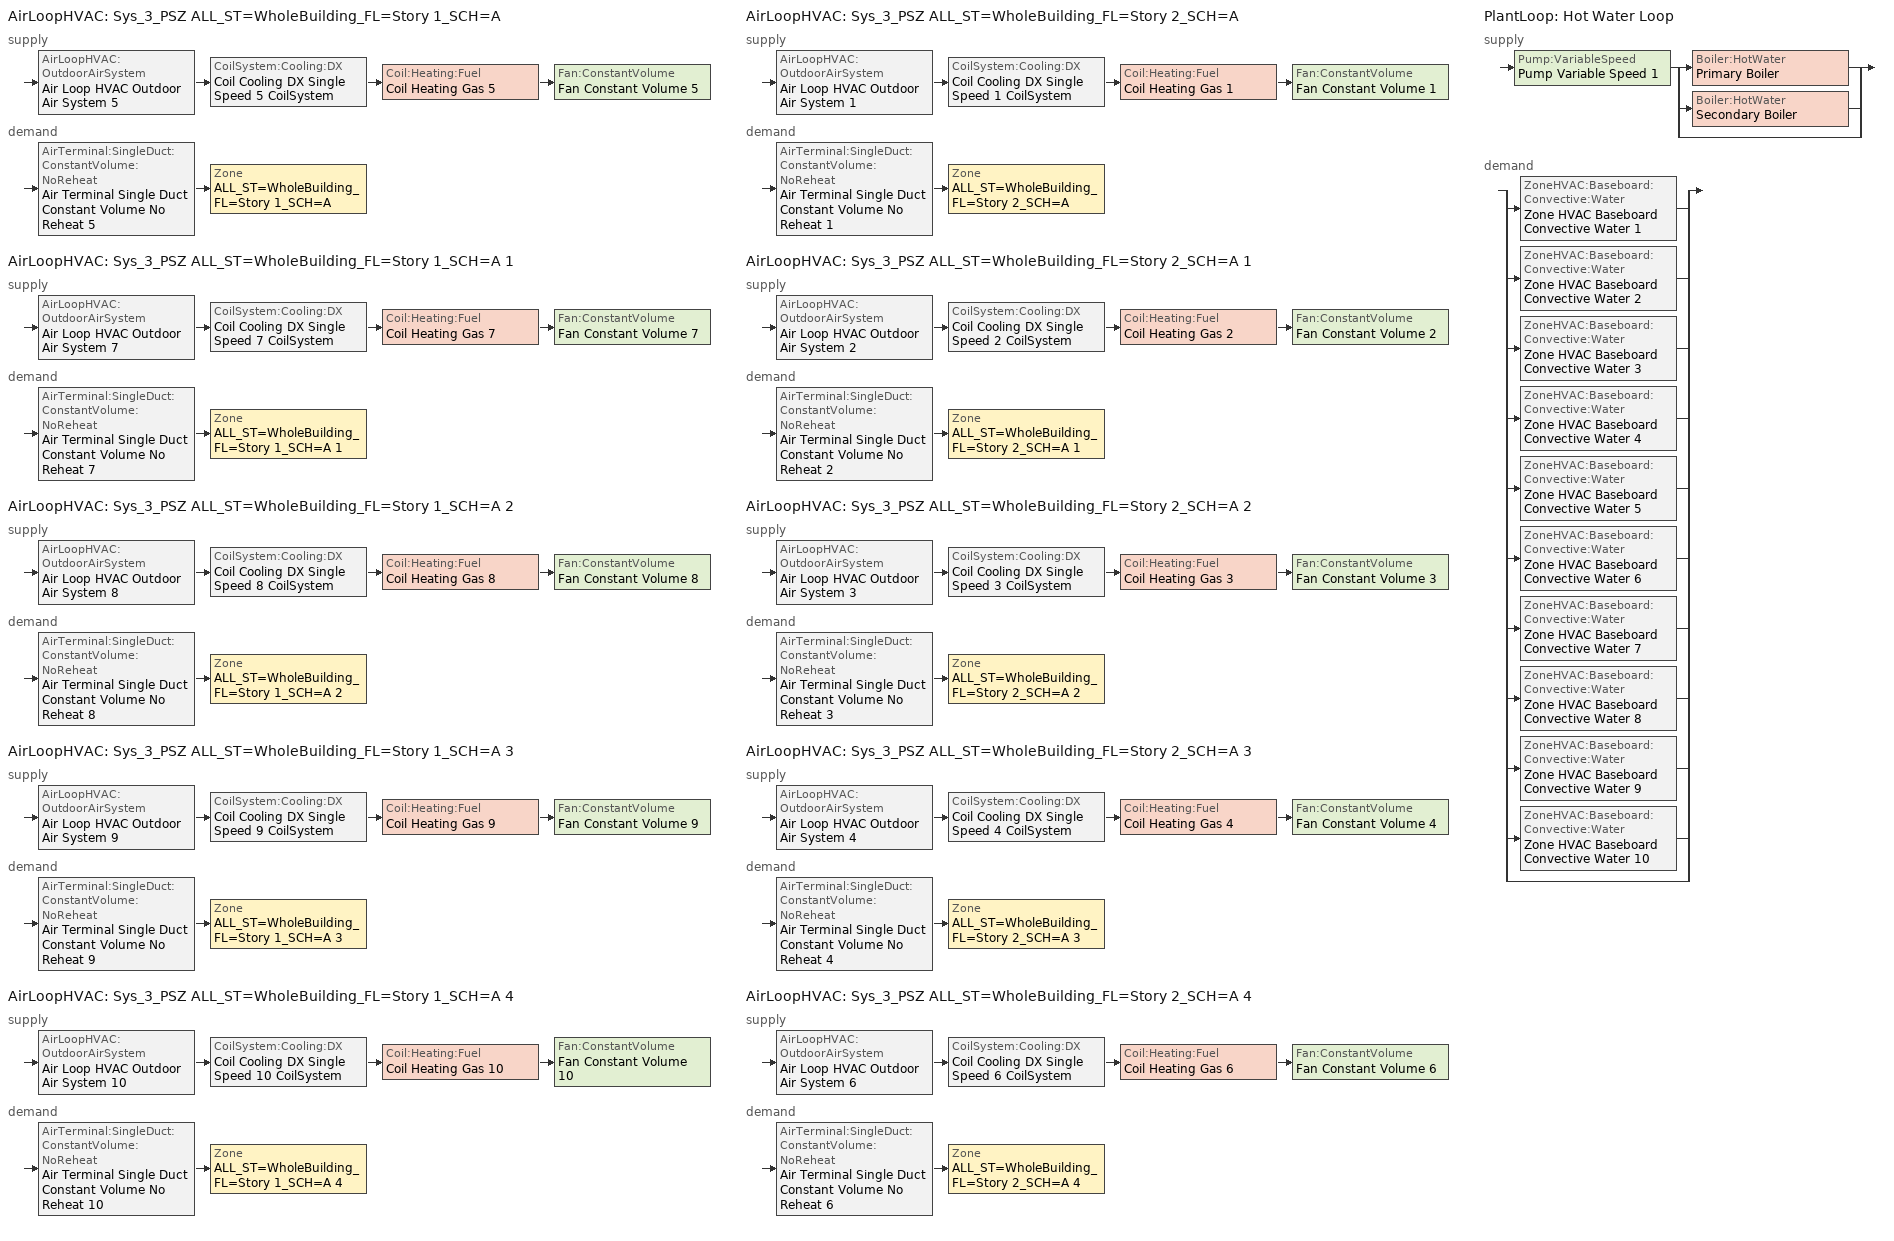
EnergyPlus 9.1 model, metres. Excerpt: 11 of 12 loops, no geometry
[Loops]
AirLoopHVAC 'Sys_3_PSZ ALL_ST=WholeBuilding_FL=Story 1_SCH=A'
 supply: AirLoopHVAC:OutdoorAirSystem 'Air Loop HVAC Outdoor Air System 5' > CoilSystem:Cooling:DX 'Coil Cooling DX Single Speed 5 CoilSystem' > Coil:Heating:Fuel 'Coil Heating Gas 5' > Fan:ConstantVolume 'Fan Constant Volume 5'
 demand: AirTerminal:SingleDuct:ConstantVolume:NoReheat 'Air Terminal Single Duct Constant Volume No Reheat 5' > Zone 'ALL_ST=WholeBuilding_FL=Story 1_SCH=A'
AirLoopHVAC 'Sys_3_PSZ ALL_ST=WholeBuilding_FL=Story 1_SCH=A 1'
 supply: AirLoopHVAC:OutdoorAirSystem 'Air Loop HVAC Outdoor Air System 7' > CoilSystem:Cooling:DX 'Coil Cooling DX Single Speed 7 CoilSystem' > Coil:Heating:Fuel 'Coil Heating Gas 7' > Fan:ConstantVolume 'Fan Constant Volume 7'
 demand: AirTerminal:SingleDuct:ConstantVolume:NoReheat 'Air Terminal Single Duct Constant Volume No Reheat 7' > Zone 'ALL_ST=WholeBuilding_FL=Story 1_SCH=A 1'
AirLoopHVAC 'Sys_3_PSZ ALL_ST=WholeBuilding_FL=Story 1_SCH=A 2'
 supply: AirLoopHVAC:OutdoorAirSystem 'Air Loop HVAC Outdoor Air System 8' > CoilSystem:Cooling:DX 'Coil Cooling DX Single Speed 8 CoilSystem' > Coil:Heating:Fuel 'Coil Heating Gas 8' > Fan:ConstantVolume 'Fan Constant Volume 8'
 demand: AirTerminal:SingleDuct:ConstantVolume:NoReheat 'Air Terminal Single Duct Constant Volume No Reheat 8' > Zone 'ALL_ST=WholeBuilding_FL=Story 1_SCH=A 2'
AirLoopHVAC 'Sys_3_PSZ ALL_ST=WholeBuilding_FL=Story 1_SCH=A 3'
 supply: AirLoopHVAC:OutdoorAirSystem 'Air Loop HVAC Outdoor Air System 9' > CoilSystem:Cooling:DX 'Coil Cooling DX Single Speed 9 CoilSystem' > Coil:Heating:Fuel 'Coil Heating Gas 9' > Fan:ConstantVolume 'Fan Constant Volume 9'
 demand: AirTerminal:SingleDuct:ConstantVolume:NoReheat 'Air Terminal Single Duct Constant Volume No Reheat 9' > Zone 'ALL_ST=WholeBuilding_FL=Story 1_SCH=A 3'
AirLoopHVAC 'Sys_3_PSZ ALL_ST=WholeBuilding_FL=Story 1_SCH=A 4'
 supply: AirLoopHVAC:OutdoorAirSystem 'Air Loop HVAC Outdoor Air System 10' > CoilSystem:Cooling:DX 'Coil Cooling DX Single Speed 10 CoilSystem' > Coil:Heating:Fuel 'Coil Heating Gas 10' > Fan:ConstantVolume 'Fan Constant Volume 10'
 demand: AirTerminal:SingleDuct:ConstantVolume:NoReheat 'Air Terminal Single Duct Constant Volume No Reheat 10' > Zone 'ALL_ST=WholeBuilding_FL=Story 1_SCH=A 4'
AirLoopHVAC 'Sys_3_PSZ ALL_ST=WholeBuilding_FL=Story 2_SCH=A'
 supply: AirLoopHVAC:OutdoorAirSystem 'Air Loop HVAC Outdoor Air System 1' > CoilSystem:Cooling:DX 'Coil Cooling DX Single Speed 1 CoilSystem' > Coil:Heating:Fuel 'Coil Heating Gas 1' > Fan:ConstantVolume 'Fan Constant Volume 1'
 demand: AirTerminal:SingleDuct:ConstantVolume:NoReheat 'Air Terminal Single Duct Constant Volume No Reheat 1' > Zone 'ALL_ST=WholeBuilding_FL=Story 2_SCH=A'
AirLoopHVAC 'Sys_3_PSZ ALL_ST=WholeBuilding_FL=Story 2_SCH=A 1'
 supply: AirLoopHVAC:OutdoorAirSystem 'Air Loop HVAC Outdoor Air System 2' > CoilSystem:Cooling:DX 'Coil Cooling DX Single Speed 2 CoilSystem' > Coil:Heating:Fuel 'Coil Heating Gas 2' > Fan:ConstantVolume 'Fan Constant Volume 2'
 demand: AirTerminal:SingleDuct:ConstantVolume:NoReheat 'Air Terminal Single Duct Constant Volume No Reheat 2' > Zone 'ALL_ST=WholeBuilding_FL=Story 2_SCH=A 1'
AirLoopHVAC 'Sys_3_PSZ ALL_ST=WholeBuilding_FL=Story 2_SCH=A 2'
 supply: AirLoopHVAC:OutdoorAirSystem 'Air Loop HVAC Outdoor Air System 3' > CoilSystem:Cooling:DX 'Coil Cooling DX Single Speed 3 CoilSystem' > Coil:Heating:Fuel 'Coil Heating Gas 3' > Fan:ConstantVolume 'Fan Constant Volume 3'
 demand: AirTerminal:SingleDuct:ConstantVolume:NoReheat 'Air Terminal Single Duct Constant Volume No Reheat 3' > Zone 'ALL_ST=WholeBuilding_FL=Story 2_SCH=A 2'
AirLoopHVAC 'Sys_3_PSZ ALL_ST=WholeBuilding_FL=Story 2_SCH=A 3'
 supply: AirLoopHVAC:OutdoorAirSystem 'Air Loop HVAC Outdoor Air System 4' > CoilSystem:Cooling:DX 'Coil Cooling DX Single Speed 4 CoilSystem' > Coil:Heating:Fuel 'Coil Heating Gas 4' > Fan:ConstantVolume 'Fan Constant Volume 4'
 demand: AirTerminal:SingleDuct:ConstantVolume:NoReheat 'Air Terminal Single Duct Constant Volume No Reheat 4' > Zone 'ALL_ST=WholeBuilding_FL=Story 2_SCH=A 3'
AirLoopHVAC 'Sys_3_PSZ ALL_ST=WholeBuilding_FL=Story 2_SCH=A 4'
 supply: AirLoopHVAC:OutdoorAirSystem 'Air Loop HVAC Outdoor Air System 6' > CoilSystem:Cooling:DX 'Coil Cooling DX Single Speed 6 CoilSystem' > Coil:Heating:Fuel 'Coil Heating Gas 6' > Fan:ConstantVolume 'Fan Constant Volume 6'
 demand: AirTerminal:SingleDuct:ConstantVolume:NoReheat 'Air Terminal Single Duct Constant Volume No Reheat 6' > Zone 'ALL_ST=WholeBuilding_FL=Story 2_SCH=A 4'
PlantLoop 'Hot Water Loop'
 supply: Pump:VariableSpeed 'Pump Variable Speed 1' > split
  | Boiler:HotWater 'Primary Boiler'
  | Boiler:HotWater 'Secondary Boiler'
  | bypass
 demand: split
  | ZoneHVAC:Baseboard:Convective:Water 'Zone HVAC Baseboard Convective Water 1'
  | ZoneHVAC:Baseboard:Convective:Water 'Zone HVAC Baseboard Convective Water 2'
  | ZoneHVAC:Baseboard:Convective:Water 'Zone HVAC Baseboard Convective Water 3'
  | ZoneHVAC:Baseboard:Convective:Water 'Zone HVAC Baseboard Convective Water 4'
  | ZoneHVAC:Baseboard:Convective:Water 'Zone HVAC Baseboard Convective Water 5'
  | ZoneHVAC:Baseboard:Convective:Water 'Zone HVAC Baseboard Convective Water 6'
  | ZoneHVAC:Baseboard:Convective:Water 'Zone HVAC Baseboard Convective Water 7'
  | ZoneHVAC:Baseboard:Convective:Water 'Zone HVAC Baseboard Convective Water 8'
  | ZoneHVAC:Baseboard:Convective:Water 'Zone HVAC Baseboard Convective Water 9'
  | ZoneHVAC:Baseboard:Convective:Water 'Zone HVAC Baseboard Convective Water 10'
  | bypass
[ZoneControl:Thermostat] Control Object Type 1=ThermostatSetpoint:DualSetpoint
Name | Zone or ZoneList | Control Type Schedule | Control Name 1
ALL_ST=WholeBuilding_FL=Story 1_SCH=A Thermostat | ALL_ST=WholeBuilding_FL=Story 1_SCH=A | ALL_ST=WholeBuilding_FL=Story 1_SCH=A Thermostat Schedule | Office WholeBuilding Thermostat 36
ALL_ST=WholeBuilding_FL=Story 1_SCH=A 1 Thermostat | ALL_ST=WholeBuilding_FL=Story 1_SCH=A 1 | ALL_ST=WholeBuilding_FL=Story 1_SCH=A 1 Thermostat Schedule | Office WholeBuilding Thermostat 38
ALL_ST=WholeBuilding_FL=Story 1_SCH=A 2 Thermostat | ALL_ST=WholeBuilding_FL=Story 1_SCH=A 2 | ALL_ST=WholeBuilding_FL=Story 1_SCH=A 2 Thermostat Schedule | Office WholeBuilding Thermostat 39
ALL_ST=WholeBuilding_FL=Story 1_SCH=A 3 Thermostat | ALL_ST=WholeBuilding_FL=Story 1_SCH=A 3 | ALL_ST=WholeBuilding_FL=Story 1_SCH=A 3 Thermostat Schedule | Office WholeBuilding Thermostat 40
ALL_ST=WholeBuilding_FL=Story 1_SCH=A 4 Thermostat | ALL_ST=WholeBuilding_FL=Story 1_SCH=A 4 | ALL_ST=WholeBuilding_FL=Story 1_SCH=A 4 Thermostat Schedule | Office WholeBuilding Thermostat 41
ALL_ST=WholeBuilding_FL=Story 2_SCH=A Thermostat | ALL_ST=WholeBuilding_FL=Story 2_SCH=A | ALL_ST=WholeBuilding_FL=Story 2_SCH=A Thermostat Schedule | Office WholeBuilding Thermostat 32
ALL_ST=WholeBuilding_FL=Story 2_SCH=A 1 Thermostat | ALL_ST=WholeBuilding_FL=Story 2_SCH=A 1 | ALL_ST=WholeBuilding_FL=Story 2_SCH=A 1 Thermostat Schedule | Office WholeBuilding Thermostat 33
ALL_ST=WholeBuilding_FL=Story 2_SCH=A 2 Thermostat | ALL_ST=WholeBuilding_FL=Story 2_SCH=A 2 | ALL_ST=WholeBuilding_FL=Story 2_SCH=A 2 Thermostat Schedule | Office WholeBuilding Thermostat 34
ALL_ST=WholeBuilding_FL=Story 2_SCH=A 3 Thermostat | ALL_ST=WholeBuilding_FL=Story 2_SCH=A 3 | ALL_ST=WholeBuilding_FL=Story 2_SCH=A 3 Thermostat Schedule | Office WholeBuilding Thermostat 35
ALL_ST=WholeBuilding_FL=Story 2_SCH=A 4 Thermostat | ALL_ST=WholeBuilding_FL=Story 2_SCH=A 4 | ALL_ST=WholeBuilding_FL=Story 2_SCH=A 4 Thermostat Schedule | Office WholeBuilding Thermostat 37
[ThermostatSetpoint:DualSetpoint] Heating Setpoint Temperature Schedule=NECB-A-Thermostat Setpoint-Heating; Cooling Setpoint Temperature Schedule=NECB-A-Thermostat Setpoint-Cooling
Office WholeBuilding Thermostat 36; Office WholeBuilding Thermostat 38; Office WholeBuilding Thermostat 39; Office WholeBuilding Thermostat 40; Office WholeBuilding Thermostat 41; Office WholeBuilding Thermostat 32; Office WholeBuilding Thermostat 33; Office WholeBuilding Thermostat 34; Office WholeBuilding Thermostat 35; Office WholeBuilding Thermostat 37
[AirTerminal:SingleDuct:ConstantVolume:NoReheat] Availability Schedule=Always On Discrete; Maximum Air Flow Rate {m3/s}=AutoSize
Air Terminal Single Duct Constant Volume No Reheat 5; Air Terminal Single Duct Constant Volume No Reheat 7; Air Terminal Single Duct Constant Volume No Reheat 8; Air Terminal Single Duct Constant Volume No Reheat 9; Air Terminal Single Duct Constant Volume No Reheat 10; Air Terminal Single Duct Constant Volume No Reheat 1; Air Terminal Single Duct Constant Volume No Reheat 2; Air Terminal Single Duct Constant Volume No Reheat 3; Air Terminal Single Duct Constant Volume No Reheat 4; Air Terminal Single Duct Constant Volume No Reheat 6
[ZoneHVAC:Baseboard:Convective:Water] Availability Schedule=Always On Discrete; Heating Design Capacity Method=HeatingDesignCapacity; Heating Design Capacity {W}=Autosize; Heating Design Capacity Per Floor Area {W/m2}=0; Fraction of Autosized Heating Design Capacity=0.8; U-Factor Times Area Value {W/K}=Autosize; Maximum Water Flow Rate {m3/s}=Autosize; Convergence Tolerance=0.001
Zone HVAC Baseboard Convective Water 5; Zone HVAC Baseboard Convective Water 7; Zone HVAC Baseboard Convective Water 8; Zone HVAC Baseboard Convective Water 9; Zone HVAC Baseboard Convective Water 10; Zone HVAC Baseboard Convective Water 1; Zone HVAC Baseboard Convective Water 2; Zone HVAC Baseboard Convective Water 3; Zone HVAC Baseboard Convective Water 4; Zone HVAC Baseboard Convective Water 6
[Zone equipment]
ALL_ST=WholeBuilding_FL=Story 1_SCH=A: Air Terminal Single Duct Constant Volume No Reheat 5, Zone HVAC Baseboard Convective Water 5
ALL_ST=WholeBuilding_FL=Story 1_SCH=A 1: Air Terminal Single Duct Constant Volume No Reheat 7, Zone HVAC Baseboard Convective Water 7
ALL_ST=WholeBuilding_FL=Story 1_SCH=A 2: Air Terminal Single Duct Constant Volume No Reheat 8, Zone HVAC Baseboard Convective Water 8
ALL_ST=WholeBuilding_FL=Story 1_SCH=A 3: Air Terminal Single Duct Constant Volume No Reheat 9, Zone HVAC Baseboard Convective Water 9
ALL_ST=WholeBuilding_FL=Story 1_SCH=A 4: Air Terminal Single Duct Constant Volume No Reheat 10, Zone HVAC Baseboard Convective Water 10
ALL_ST=WholeBuilding_FL=Story 2_SCH=A: Air Terminal Single Duct Constant Volume No Reheat 1, Zone HVAC Baseboard Convective Water 1
ALL_ST=WholeBuilding_FL=Story 2_SCH=A 1: Air Terminal Single Duct Constant Volume No Reheat 2, Zone HVAC Baseboard Convective Water 2
ALL_ST=WholeBuilding_FL=Story 2_SCH=A 2: Air Terminal Single Duct Constant Volume No Reheat 3, Zone HVAC Baseboard Convective Water 3
ALL_ST=WholeBuilding_FL=Story 2_SCH=A 3: Air Terminal Single Duct Constant Volume No Reheat 4, Zone HVAC Baseboard Convective Water 4
ALL_ST=WholeBuilding_FL=Story 2_SCH=A 4: Air Terminal Single Duct Constant Volume No Reheat 6, Zone HVAC Baseboard Convective Water 6
[Sizing:Zone] Zone Cooling Design Supply Air Temperature Input Method=SupplyAirTemperature; Zone Cooling Design Supply Air Temperature {C}=13; Zone Cooling Design Supply Air Temperature Difference {deltaC}=11.11; Zone Heating Design Supply Air Temperature Input Method=SupplyAirTemperature; Zone Heating Design Supply Air Temperature {C}=43; Zone Heating Design Supply Air Temperature Difference {deltaC}=11.11; Zone Cooling Design Supply Air Humidity Ratio {kgWater/kgDryAir}=0.0085; Zone Heating Design Supply Air Humidity Ratio {kgWater/kgDryAir}=0.008; Design Specification Outdoor Air Object=Office WholeBuilding Ventilation; Zone Heating Sizing Factor=1.3; Zone Cooling Sizing Factor=1.1; Cooling Design Air Flow Method=DesignDay; Cooling Design Air Flow Rate {m3/s}=0; Cooling Minimum Air Flow per Zone Floor Area {m3/s-m2}=0.000762; Cooling Minimum Air Flow {m3/s}=0; Cooling Minimum Air Flow Fraction=0; Heating Design Air Flow Method=DesignDay; Heating Design Air Flow Rate {m3/s}=0; Heating Maximum Air Flow per Zone Floor Area {m3/s-m2}=0.002032; Heating Maximum Air Flow {m3/s}=0.141576; Heating Maximum Air Flow Fraction=0.3; Account for Dedicated Outdoor Air System=No
Name | Design Specification Zone Air Distribution Object
ALL_ST=WholeBuilding_FL=Story 1_SCH=A | ALL_ST=WholeBuilding_FL=Story 1_SCH=A Design Spec Zone Air Dist
ALL_ST=WholeBuilding_FL=Story 1_SCH=A 1 | ALL_ST=WholeBuilding_FL=Story 1_SCH=A 1 Design Spec Zone Air Dist
ALL_ST=WholeBuilding_FL=Story 1_SCH=A 2 | ALL_ST=WholeBuilding_FL=Story 1_SCH=A 2 Design Spec Zone Air Dist
ALL_ST=WholeBuilding_FL=Story 1_SCH=A 3 | ALL_ST=WholeBuilding_FL=Story 1_SCH=A 3 Design Spec Zone Air Dist
ALL_ST=WholeBuilding_FL=Story 1_SCH=A 4 | ALL_ST=WholeBuilding_FL=Story 1_SCH=A 4 Design Spec Zone Air Dist
ALL_ST=WholeBuilding_FL=Story 2_SCH=A | ALL_ST=WholeBuilding_FL=Story 2_SCH=A Design Spec Zone Air Dist
ALL_ST=WholeBuilding_FL=Story 2_SCH=A 1 | ALL_ST=WholeBuilding_FL=Story 2_SCH=A 1 Design Spec Zone Air Dist
ALL_ST=WholeBuilding_FL=Story 2_SCH=A 2 | ALL_ST=WholeBuilding_FL=Story 2_SCH=A 2 Design Spec Zone Air Dist
ALL_ST=WholeBuilding_FL=Story 2_SCH=A 3 | ALL_ST=WholeBuilding_FL=Story 2_SCH=A 3 Design Spec Zone Air Dist
ALL_ST=WholeBuilding_FL=Story 2_SCH=A 4 | ALL_ST=WholeBuilding_FL=Story 2_SCH=A 4 Design Spec Zone Air Dist
[DesignSpecification:ZoneAirDistribution] Zone Air Distribution Effectiveness in Cooling Mode=1; Zone Air Distribution Effectiveness in Heating Mode=1
ALL_ST=WholeBuilding_FL=Story 1_SCH=A Design Spec Zone Air Dist; ALL_ST=WholeBuilding_FL=Story 1_SCH=A 1 Design Spec Zone Air Dist; ALL_ST=WholeBuilding_FL=Story 1_SCH=A 2 Design Spec Zone Air Dist; ALL_ST=WholeBuilding_FL=Story 1_SCH=A 3 Design Spec Zone Air Dist; ALL_ST=WholeBuilding_FL=Story 1_SCH=A 4 Design Spec Zone Air Dist; ALL_ST=WholeBuilding_FL=Story 2_SCH=A Design Spec Zone Air Dist; ALL_ST=WholeBuilding_FL=Story 2_SCH=A 1 Design Spec Zone Air Dist; ALL_ST=WholeBuilding_FL=Story 2_SCH=A 2 Design Spec Zone Air Dist; ALL_ST=WholeBuilding_FL=Story 2_SCH=A 3 Design Spec Zone Air Dist; ALL_ST=WholeBuilding_FL=Story 2_SCH=A 4 Design Spec Zone Air Dist
[Controller:MechanicalVentilation] Availability Schedule=Always On Discrete; Demand Controlled Ventilation=No; System Outdoor Air Method=ZoneSum; Design Specification Outdoor Air Object Name 1=Office WholeBuilding Ventilation
Name | Zone Name 1 | Design Specification Zone Air Distribution Object Name 1
Controller Mechanical Ventilation 5 | ALL_ST=WholeBuilding_FL=Story 1_SCH=A | ALL_ST=WholeBuilding_FL=Story 1_SCH=A Design Spec Zone Air Dist
Controller Mechanical Ventilation 7 | ALL_ST=WholeBuilding_FL=Story 1_SCH=A 1 | ALL_ST=WholeBuilding_FL=Story 1_SCH=A 1 Design Spec Zone Air Dist
Controller Mechanical Ventilation 8 | ALL_ST=WholeBuilding_FL=Story 1_SCH=A 2 | ALL_ST=WholeBuilding_FL=Story 1_SCH=A 2 Design Spec Zone Air Dist
Controller Mechanical Ventilation 9 | ALL_ST=WholeBuilding_FL=Story 1_SCH=A 3 | ALL_ST=WholeBuilding_FL=Story 1_SCH=A 3 Design Spec Zone Air Dist
Controller Mechanical Ventilation 10 | ALL_ST=WholeBuilding_FL=Story 1_SCH=A 4 | ALL_ST=WholeBuilding_FL=Story 1_SCH=A 4 Design Spec Zone Air Dist
Controller Mechanical Ventilation 1 | ALL_ST=WholeBuilding_FL=Story 2_SCH=A | ALL_ST=WholeBuilding_FL=Story 2_SCH=A Design Spec Zone Air Dist
Controller Mechanical Ventilation 2 | ALL_ST=WholeBuilding_FL=Story 2_SCH=A 1 | ALL_ST=WholeBuilding_FL=Story 2_SCH=A 1 Design Spec Zone Air Dist
Controller Mechanical Ventilation 3 | ALL_ST=WholeBuilding_FL=Story 2_SCH=A 2 | ALL_ST=WholeBuilding_FL=Story 2_SCH=A 2 Design Spec Zone Air Dist
Controller Mechanical Ventilation 4 | ALL_ST=WholeBuilding_FL=Story 2_SCH=A 3 | ALL_ST=WholeBuilding_FL=Story 2_SCH=A 3 Design Spec Zone Air Dist
Controller Mechanical Ventilation 6 | ALL_ST=WholeBuilding_FL=Story 2_SCH=A 4 | ALL_ST=WholeBuilding_FL=Story 2_SCH=A 4 Design Spec Zone Air Dist
[DesignSpecification:OutdoorAir]
Office WholeBuilding Ventilation: Outdoor Air Method=Sum; Outdoor Air Flow per Person {m3/s-person}=0; Outdoor Air Flow per Zone Floor Area {m3/s-m2}=0.00040132; Outdoor Air Flow per Zone {m3/s}=0; Outdoor Air Flow Air Changes per Hour {1/hr}=0
[AirLoopHVAC] Design Supply Air Flow Rate {m3/s}=AutoSize
Sys_3_PSZ ALL_ST=WholeBuilding_FL=Story 1_SCH=A; Sys_3_PSZ ALL_ST=WholeBuilding_FL=Story 1_SCH=A 1; Sys_3_PSZ ALL_ST=WholeBuilding_FL=Story 1_SCH=A 2; Sys_3_PSZ ALL_ST=WholeBuilding_FL=Story 1_SCH=A 3; Sys_3_PSZ ALL_ST=WholeBuilding_FL=Story 1_SCH=A 4; Sys_3_PSZ ALL_ST=WholeBuilding_FL=Story 2_SCH=A; Sys_3_PSZ ALL_ST=WholeBuilding_FL=Story 2_SCH=A 1; Sys_3_PSZ ALL_ST=WholeBuilding_FL=Story 2_SCH=A 2; Sys_3_PSZ ALL_ST=WholeBuilding_FL=Story 2_SCH=A 3; Sys_3_PSZ ALL_ST=WholeBuilding_FL=Story 2_SCH=A 4
[Sizing:System] Type of Load to Size On=Sensible; Design Outdoor Air Flow Rate {m3/s}=Autosize; Central Heating Maximum System Air Flow Ratio=1; Preheat Design Temperature {C}=7; Preheat Design Humidity Ratio {kgWater/kgDryAir}=0.008; Precool Design Temperature {C}=13; Precool Design Humidity Ratio {kgWater/kgDryAir}=0.008; Central Cooling Design Supply Air Temperature {C}=13; Central Heating Design Supply Air Temperature {C}=43; Type of Zone Sum to Use=NonCoincident; 100% Outdoor Air in Cooling=No; 100% Outdoor Air in Heating=No; Central Cooling Design Supply Air Humidity Ratio {kgWater/kgDryAir}=0.0085; Central Heating Design Supply Air Humidity Ratio {kgWater/kgDryAir}=0.008; Cooling Supply Air Flow Rate Method=DesignDay; Cooling Supply Air Flow Rate {m3/s}=0; Cooling Supply Air Flow Rate Per Floor Area {m3/s-m2}=0.00996765; Cooling Fraction of Autosized Cooling Supply Air Flow Rate=1; Cooling Supply Air Flow Rate Per Unit Cooling Capacity {m3/s-W}=3.94755e-05; Heating Supply Air Flow Rate Method=DesignDay; Heating Supply Air Flow Rate {m3/s}=0; Heating Supply Air Flow Rate Per Floor Area {m3/s-m2}=0.00996765; Heating Fraction of Autosized Heating Supply Air Flow Rate=1; Heating Fraction of Autosized Cooling Supply Air Flow Rate=1; Heating Supply Air Flow Rate Per Unit Heating Capacity {m3/s-W}=3.15882e-05; System Outdoor Air Method=ZoneSum; Zone Maximum Outdoor Air Fraction=1; Cooling Design Capacity Method=CoolingDesignCapacity; Cooling Design Capacity {W}=Autosize; Cooling Design Capacity Per Floor Area {W/m2}=234.7; Fraction of Autosized Cooling Design Capacity=1; Heating Design Capacity Method=HeatingDesignCapacity; Heating Design Capacity {W}=Autosize; Heating Design Capacity Per Floor Area {W/m2}=157; Fraction of Autosized Heating Design Capacity=1; Central Cooling Capacity Control Method=OnOff
Sys_3_PSZ ALL_ST=WholeBuilding_FL=Story 1_SCH=A; Sys_3_PSZ ALL_ST=WholeBuilding_FL=Story 1_SCH=A 1; Sys_3_PSZ ALL_ST=WholeBuilding_FL=Story 1_SCH=A 2; Sys_3_PSZ ALL_ST=WholeBuilding_FL=Story 1_SCH=A 3; Sys_3_PSZ ALL_ST=WholeBuilding_FL=Story 1_SCH=A 4; Sys_3_PSZ ALL_ST=WholeBuilding_FL=Story 2_SCH=A; Sys_3_PSZ ALL_ST=WholeBuilding_FL=Story 2_SCH=A 1; Sys_3_PSZ ALL_ST=WholeBuilding_FL=Story 2_SCH=A 2; Sys_3_PSZ ALL_ST=WholeBuilding_FL=Story 2_SCH=A 3; Sys_3_PSZ ALL_ST=WholeBuilding_FL=Story 2_SCH=A 4
[Controller:OutdoorAir] Minimum Outdoor Air Flow Rate {m3/s}=Autosize; Maximum Outdoor Air Flow Rate {m3/s}=Autosize; Economizer Control Type=NoEconomizer; Economizer Control Action Type=ModulateFlow; Economizer Maximum Limit Dry-Bulb Temperature {C}=28; Economizer Maximum Limit Enthalpy {J/kg}=64000; Economizer Minimum Limit Dry-Bulb Temperature {C}=-100; Lockout Type=NoLockout; Minimum Limit Type=FixedMinimum; High Humidity Control=No; Control High Indoor Humidity Based on Outdoor Humidity Ratio=Yes; Heat Recovery Bypass Control Type=BypassWhenWithinEconomizerLimits
Name | Mechanical Ventilation Controller
Controller Outdoor Air 5 | Controller Mechanical Ventilation 5
Controller Outdoor Air 7 | Controller Mechanical Ventilation 7
Controller Outdoor Air 8 | Controller Mechanical Ventilation 8
Controller Outdoor Air 9 | Controller Mechanical Ventilation 9
Controller Outdoor Air 10 | Controller Mechanical Ventilation 10
Controller Outdoor Air 1 | Controller Mechanical Ventilation 1
Controller Outdoor Air 2 | Controller Mechanical Ventilation 2
Controller Outdoor Air 3 | Controller Mechanical Ventilation 3
Controller Outdoor Air 4 | Controller Mechanical Ventilation 4
Controller Outdoor Air 6 | Controller Mechanical Ventilation 6
[SetpointManager:MixedAir] Control Variable=Temperature
Node 88 OS Default SPM; Node 87 OS Default SPM; Node 86 OS Default SPM; Node 116 OS Default SPM; Node 115 OS Default SPM; Node 114 OS Default SPM; Node 130 OS Default SPM; Node 129 OS Default SPM; Node 128 OS Default SPM; Node 144 OS Default SPM; Node 143 OS Default SPM; Node 142 OS Default SPM; Node 158 OS Default SPM; Node 157 OS Default SPM; Node 156 OS Default SPM; Node 33 OS Default SPM; Node 32 OS Default SPM; Node 31 OS Default SPM; Node 46 OS Default SPM; Node 45 OS Default SPM; Node 44 OS Default SPM; Node 60 OS Default SPM; Node 59 OS Default SPM; Node 58 OS Default SPM; Node 74 OS Default SPM; Node 73 OS Default SPM; Node 72 OS Default SPM; Node 102 OS Default SPM; Node 101 OS Default SPM; Node 100 OS Default SPM
[CoilSystem:Cooling:DX] Availability Schedule=Always On Discrete
Name | Cooling Coil
Coil Cooling DX Single Speed 5 CoilSystem | Coil Cooling DX Single Speed 5
Coil Cooling DX Single Speed 7 CoilSystem | Coil Cooling DX Single Speed 7
Coil Cooling DX Single Speed 8 CoilSystem | Coil Cooling DX Single Speed 8
Coil Cooling DX Single Speed 9 CoilSystem | Coil Cooling DX Single Speed 9
Coil Cooling DX Single Speed 10 CoilSystem | Coil Cooling DX Single Speed 10
Coil Cooling DX Single Speed 1 CoilSystem | Coil Cooling DX Single Speed 1
Coil Cooling DX Single Speed 2 CoilSystem | Coil Cooling DX Single Speed 2
Coil Cooling DX Single Speed 3 CoilSystem | Coil Cooling DX Single Speed 3
Coil Cooling DX Single Speed 4 CoilSystem | Coil Cooling DX Single Speed 4
Coil Cooling DX Single Speed 6 CoilSystem | Coil Cooling DX Single Speed 6
[Coil:Cooling:DX:SingleSpeed] Availability Schedule=Always On Discrete; Gross Rated Total Cooling Capacity {W}=Autosize; Gross Rated Sensible Heat Ratio=Autosize; Gross Rated Cooling COP {W/W}=3; Rated Air Flow Rate {m3/s}=Autosize; Rated Evaporator Fan Power Per Volume Flow Rate {W/(m3/s)}=773.3; Condenser Type=AirCooled; Evaporative Condenser Effectiveness=0; Evaporative Condenser Air Flow Rate {m3/s}=Autosize; Evaporative Condenser Pump Rated Power Consumption {W}=Autosize; Crankcase Heater Capacity {W}=0; Maximum Outdoor Dry-Bulb Temperature for Crankcase Heater Operation {C}=0; Basin Heater Capacity {W/K}=0; Basin Heater Setpoint Temperature {C}=10
Name | Total Cooling Capacity Function of Temperature Curve | Total Cooling Capacity Function of Flow Fraction Curve | Energy Input Ratio Function of Temperature Curve | Energy Input Ratio Function of Flow Fraction Curve | Part Load Fraction Correlation Curve
Coil Cooling DX Single Speed 5 | Curve Biquadratic 9 | Curve Quadratic 13 | Curve Biquadratic 10 | Curve Quadratic 14 | Curve Quadratic 15
Coil Cooling DX Single Speed 7 | Curve Biquadratic 13 | Curve Quadratic 19 | Curve Biquadratic 14 | Curve Quadratic 20 | Curve Quadratic 21
Coil Cooling DX Single Speed 8 | Curve Biquadratic 15 | Curve Quadratic 22 | Curve Biquadratic 16 | Curve Quadratic 23 | Curve Quadratic 24
Coil Cooling DX Single Speed 9 | Curve Biquadratic 17 | Curve Quadratic 25 | Curve Biquadratic 18 | Curve Quadratic 26 | Curve Quadratic 27
Coil Cooling DX Single Speed 10 | Curve Biquadratic 19 | Curve Quadratic 28 | Curve Biquadratic 20 | Curve Quadratic 29 | Curve Quadratic 30
Coil Cooling DX Single Speed 1 | Curve Biquadratic 1 | Curve Quadratic 1 | Curve Biquadratic 2 | Curve Quadratic 2 | Curve Quadratic 3
Coil Cooling DX Single Speed 2 | Curve Biquadratic 3 | Curve Quadratic 4 | Curve Biquadratic 4 | Curve Quadratic 5 | Curve Quadratic 6
Coil Cooling DX Single Speed 3 | Curve Biquadratic 5 | Curve Quadratic 7 | Curve Biquadratic 6 | Curve Quadratic 8 | Curve Quadratic 9
Coil Cooling DX Single Speed 4 | Curve Biquadratic 7 | Curve Quadratic 10 | Curve Biquadratic 8 | Curve Quadratic 11 | Curve Quadratic 12
Coil Cooling DX Single Speed 6 | Curve Biquadratic 11 | Curve Quadratic 16 | Curve Biquadratic 12 | Curve Quadratic 17 | Curve Quadratic 18
[Coil:Heating:Fuel] Availability Schedule=Always On Discrete; Fuel Type=NaturalGas; Burner Efficiency=0.8; Nominal Capacity {W}=AutoSize; Parasitic Electric Load {W}=0; Parasitic Fuel Load {W}=0
Coil Heating Gas 5; Coil Heating Gas 7; Coil Heating Gas 8; Coil Heating Gas 9; Coil Heating Gas 10; Coil Heating Gas 1; Coil Heating Gas 2; Coil Heating Gas 3; Coil Heating Gas 4; Coil Heating Gas 6
[Fan:ConstantVolume] Availability Schedule=Always On Discrete; Fan Total Efficiency=0.7; Pressure Rise {Pa}=250; Maximum Flow Rate {m3/s}=AutoSize; Motor Efficiency=0.9; Motor In Airstream Fraction=1
Fan Constant Volume 5; Fan Constant Volume 7; Fan Constant Volume 8; Fan Constant Volume 9; Fan Constant Volume 10; Fan Constant Volume 1; Fan Constant Volume 2; Fan Constant Volume 3; Fan Constant Volume 4; Fan Constant Volume 6
[SetpointManager:SingleZone:Reheat] Control Variable=Temperature; Minimum Supply Air Temperature {C}=13; Maximum Supply Air Temperature {C}=43
Name | Control Zone
Setpoint Manager Single Zone Reheat 5 | ALL_ST=WholeBuilding_FL=Story 1_SCH=A
Setpoint Manager Single Zone Reheat 7 | ALL_ST=WholeBuilding_FL=Story 1_SCH=A 1
Setpoint Manager Single Zone Reheat 8 | ALL_ST=WholeBuilding_FL=Story 1_SCH=A 2
Setpoint Manager Single Zone Reheat 9 | ALL_ST=WholeBuilding_FL=Story 1_SCH=A 3
Setpoint Manager Single Zone Reheat 10 | ALL_ST=WholeBuilding_FL=Story 1_SCH=A 4
Setpoint Manager Single Zone Reheat 1 | ALL_ST=WholeBuilding_FL=Story 2_SCH=A
Setpoint Manager Single Zone Reheat 2 | ALL_ST=WholeBuilding_FL=Story 2_SCH=A 1
Setpoint Manager Single Zone Reheat 3 | ALL_ST=WholeBuilding_FL=Story 2_SCH=A 2
Setpoint Manager Single Zone Reheat 4 | ALL_ST=WholeBuilding_FL=Story 2_SCH=A 3
Setpoint Manager Single Zone Reheat 6 | ALL_ST=WholeBuilding_FL=Story 2_SCH=A 4
[PlantLoop]
Hot Water Loop: Fluid Type=Water; Plant Equipment Operation Scheme=Hot Water Loop Operation Schemes; Maximum Loop Temperature {C}=100; Minimum Loop Temperature {C}=0; Maximum Loop Flow Rate {m3/s}=Autosize; Minimum Loop Flow Rate {m3/s}=0; Plant Loop Volume {m3}=Autocalculate; Load Distribution Scheme=Optimal; Plant Loop Demand Calculation Scheme=SingleSetpoint
[Sizing:Plant]
Hot Water Loop: Loop Type=Heating; Design Loop Exit Temperature {C}=82; Loop Design Temperature Difference {deltaC}=16; Sizing Option=NonCoincident; Zone Timesteps in Averaging Window=1; Coincident Sizing Factor Mode=None
[Pump:VariableSpeed]
Pump Variable Speed 1: Design Maximum Flow Rate {m3/s}=Autosize; Design Pump Head {Pa}=179352; Design Power Consumption {W}=Autosize; Motor Efficiency=0.9; Fraction of Motor Inefficiencies to Fluid Stream=0; Coefficient 1 of the Part Load Performance Curve=0; Coefficient 2 of the Part Load Performance Curve=1; Coefficient 3 of the Part Load Performance Curve=0; Coefficient 4 of the Part Load Performance Curve=0; Design Minimum Flow Rate {m3/s}=0; Pump Control Type=Intermittent; Skin Loss Radiative Fraction=0.5; Design Power Sizing Method=PowerPerFlowPerPressure; Design Electric Power per Unit Flow Rate {W/(m3/s)}=348701.1; Design Shaft Power per Unit Flow Rate per Unit Head=1.28205; Design Minimum Flow Rate Fraction=0
[Boiler:HotWater] Fuel Type=NaturalGas; Nominal Capacity {W}=Autosize; Nominal Thermal Efficiency=0.8; Design Water Flow Rate {m3/s}=Autosize; Minimum Part Load Ratio=0; Maximum Part Load Ratio=1; Optimum Part Load Ratio=1; Water Outlet Upper Temperature Limit {C}=99; Boiler Flow Mode=ConstantFlow; Parasitic Electric Load {W}=0; Sizing Factor=1
Primary Boiler; Secondary Boiler
[SetpointManager:OutdoorAirReset]
Setpoint Manager Outdoor Air Reset 1: Control Variable=Temperature; Setpoint at Outdoor Low Temperature {C}=82; Outdoor Low Temperature {C}=-16; Setpoint at Outdoor High Temperature {C}=60; Outdoor High Temperature {C}=0
[PlantEquipmentOperationSchemes]
Hot Water Loop Operation Schemes: Control Scheme Object Type 1=PlantEquipmentOperation:HeatingLoad; Control Scheme Name 1=Hot Water Loop Heating Operation Scheme; Control Scheme Schedule Name 1=Always On Discrete
[PlantEquipmentOperation:HeatingLoad]
Hot Water Loop Heating Operation Scheme: Load Range Lower Limit 1 {W}=0; Load Range Upper Limit 1 {W}=1000000000; Range Equipment List Name 1=Hot Water Loop Heating Equipment List
[PlantEquipmentList]
Hot Water Loop Heating Equipment List: Boiler:HotWater, Primary Boiler, Boiler:HotWater, Secondary Boiler
[Schedule:Compact]
ALL_ST=WholeBuilding_FL=Story 1_SCH=A Thermostat Schedule; ALL_ST=WholeBuilding_FL=Story 1_SCH=A 1 Thermostat Schedule; ALL_ST=WholeBuilding_FL=Story 1_SCH=A 2 Thermostat Schedule; ALL_ST=WholeBuilding_FL=Story 1_SCH=A 3 Thermostat Schedule; ALL_ST=WholeBuilding_FL=Story 1_SCH=A 4 Thermostat Schedule; ALL_ST=WholeBuilding_FL=Story 2_SCH=A Thermostat Schedule; ALL_ST=WholeBuilding_FL=Story 2_SCH=A 1 Thermostat Schedule; ALL_ST=WholeBuilding_FL=Story 2_SCH=A 2 Thermostat Schedule; ALL_ST=WholeBuilding_FL=Story 2_SCH=A 3 Thermostat Schedule; ALL_ST=WholeBuilding_FL=Story 2_SCH=A 4 Thermostat Schedule: Through: 12/31, For: AllDays, Until: 24:00, 4
[Schedule:Day:Interval]
NECB-A-Thermostat Setpoint-Heating Sun|Hol Day; NECB-A-Thermostat Setpoint-Heating Sat Day: No, 24:00, 18
NECB-A-Thermostat Setpoint-Heating Default|Wkdy Day; NECB-A-Thermostat Setpoint-Heating Default: No, 06:00, 18, 07:00, 20, 21:00, 22, 24:00, 18
NECB-A-Thermostat Setpoint-Cooling Sun|Hol Day; NECB-A-Thermostat Setpoint-Cooling Sat Day: No, 24:00, 35
NECB-A-Thermostat Setpoint-Cooling Default|Wkdy Day; NECB-A-Thermostat Setpoint-Cooling Default: No, 06:00, 35, 21:00, 24, 24:00, 35
[Schedule:Week:Daily]
NECB-A-Thermostat Setpoint-Heating Week Rule - Jan1-Dec31: NECB-A-Thermostat Setpoint-Heating Sun|Hol Day, NECB-A-Thermostat Setpoint-Heating Default|Wkdy Day, NECB-A-Thermostat Setpoint-Heating Default|Wkdy Day, NECB-A-Thermostat Setpoint-Heating Default|Wkdy Day, NECB-A-Thermostat Setpoint-Heating Default|Wkdy Day, NECB-A-Thermostat Setpoint-Heating Default|Wkdy Day, NECB-A-Thermostat Setpoint-Heating Sat Day, NECB-A-Thermostat Setpoint-Heating Default, NECB-A-Thermostat Setpoint-Heating Default, NECB-A-Thermostat Setpoint-Heating Default, NECB-A-Thermostat Setpoint-Heating Default, NECB-A-Thermostat Setpoint-Heating Default
NECB-A-Thermostat Setpoint-Cooling Week Rule - Jan1-Dec31: NECB-A-Thermostat Setpoint-Cooling Sun|Hol Day, NECB-A-Thermostat Setpoint-Cooling Default|Wkdy Day, NECB-A-Thermostat Setpoint-Cooling Default|Wkdy Day, NECB-A-Thermostat Setpoint-Cooling Default|Wkdy Day, NECB-A-Thermostat Setpoint-Cooling Default|Wkdy Day, NECB-A-Thermostat Setpoint-Cooling Default|Wkdy Day, NECB-A-Thermostat Setpoint-Cooling Sat Day, NECB-A-Thermostat Setpoint-Cooling Default, NECB-A-Thermostat Setpoint-Cooling Default, NECB-A-Thermostat Setpoint-Cooling Default, NECB-A-Thermostat Setpoint-Cooling Default, NECB-A-Thermostat Setpoint-Cooling Default
[Schedule:Year]
NECB-A-Thermostat Setpoint-Heating: NECB-A-Thermostat Setpoint-Heating Week Rule - Jan1-Dec31, 1, 1, 12, 31
NECB-A-Thermostat Setpoint-Cooling: NECB-A-Thermostat Setpoint-Cooling Week Rule - Jan1-Dec31, 1, 1, 12, 31
[Schedule:Constant]
Always On Discrete: Hourly Value=1
[Curve:Biquadratic] Minimum Value of x {BasedOnField A2}=17; Maximum Value of x {BasedOnField A2}=22; Minimum Value of y {BasedOnField A3}=13; Maximum Value of y {BasedOnField A3}=46
Name | Coefficient1 Constant | Coefficient2 x | Coefficient3 x**2 | Coefficient4 y | Coefficient5 y**2 | Coefficient6 x*y
Curve Biquadratic 9; Curve Biquadratic 13; Curve Biquadratic 15; Curve Biquadratic 17; Curve Biquadratic 19; Curve Biquadratic 1; Curve Biquadratic 3; Curve Biquadratic 5; Curve Biquadratic 7; Curve Biquadratic 11 | 0.942588 | 0.00954335 | 0.00068377 | -0.0110427 | 5.249e-06 | -9.72e-06
Curve Biquadratic 10; Curve Biquadratic 14; Curve Biquadratic 16; Curve Biquadratic 18; Curve Biquadratic 20; Curve Biquadratic 2; Curve Biquadratic 4; Curve Biquadratic 6; Curve Biquadratic 8; Curve Biquadratic 12 | 0.342414 | 0.034885 | -0.0006237 | 0.00497722 | 0.000437951 | -0.000728028
[Curve:Quadratic]
Name | Coefficient1 Constant | Coefficient2 x | Coefficient3 x**2 | Minimum Value of x {BasedOnField A2} | Maximum Value of x {BasedOnField A2}
Curve Quadratic 13; Curve Quadratic 19; Curve Quadratic 22; Curve Quadratic 25; Curve Quadratic 28; Curve Quadratic 1; Curve Quadratic 4; Curve Quadratic 7; Curve Quadratic 10; Curve Quadratic 16 | 0.8 | 0.2 | 0 | 0.5 | 1.5
Curve Quadratic 14; Curve Quadratic 20; Curve Quadratic 23; Curve Quadratic 26; Curve Quadratic 29; Curve Quadratic 2; Curve Quadratic 5; Curve Quadratic 8; Curve Quadratic 11; Curve Quadratic 17 | 1.1552 | -0.1808 | 0.0256 | 0.5 | 1.5
Curve Quadratic 15; Curve Quadratic 21; Curve Quadratic 24; Curve Quadratic 27; Curve Quadratic 30; Curve Quadratic 3; Curve Quadratic 6; Curve Quadratic 9; Curve Quadratic 12; Curve Quadratic 18 | 0.85 | 0.15 | 0 | 0 | 1
